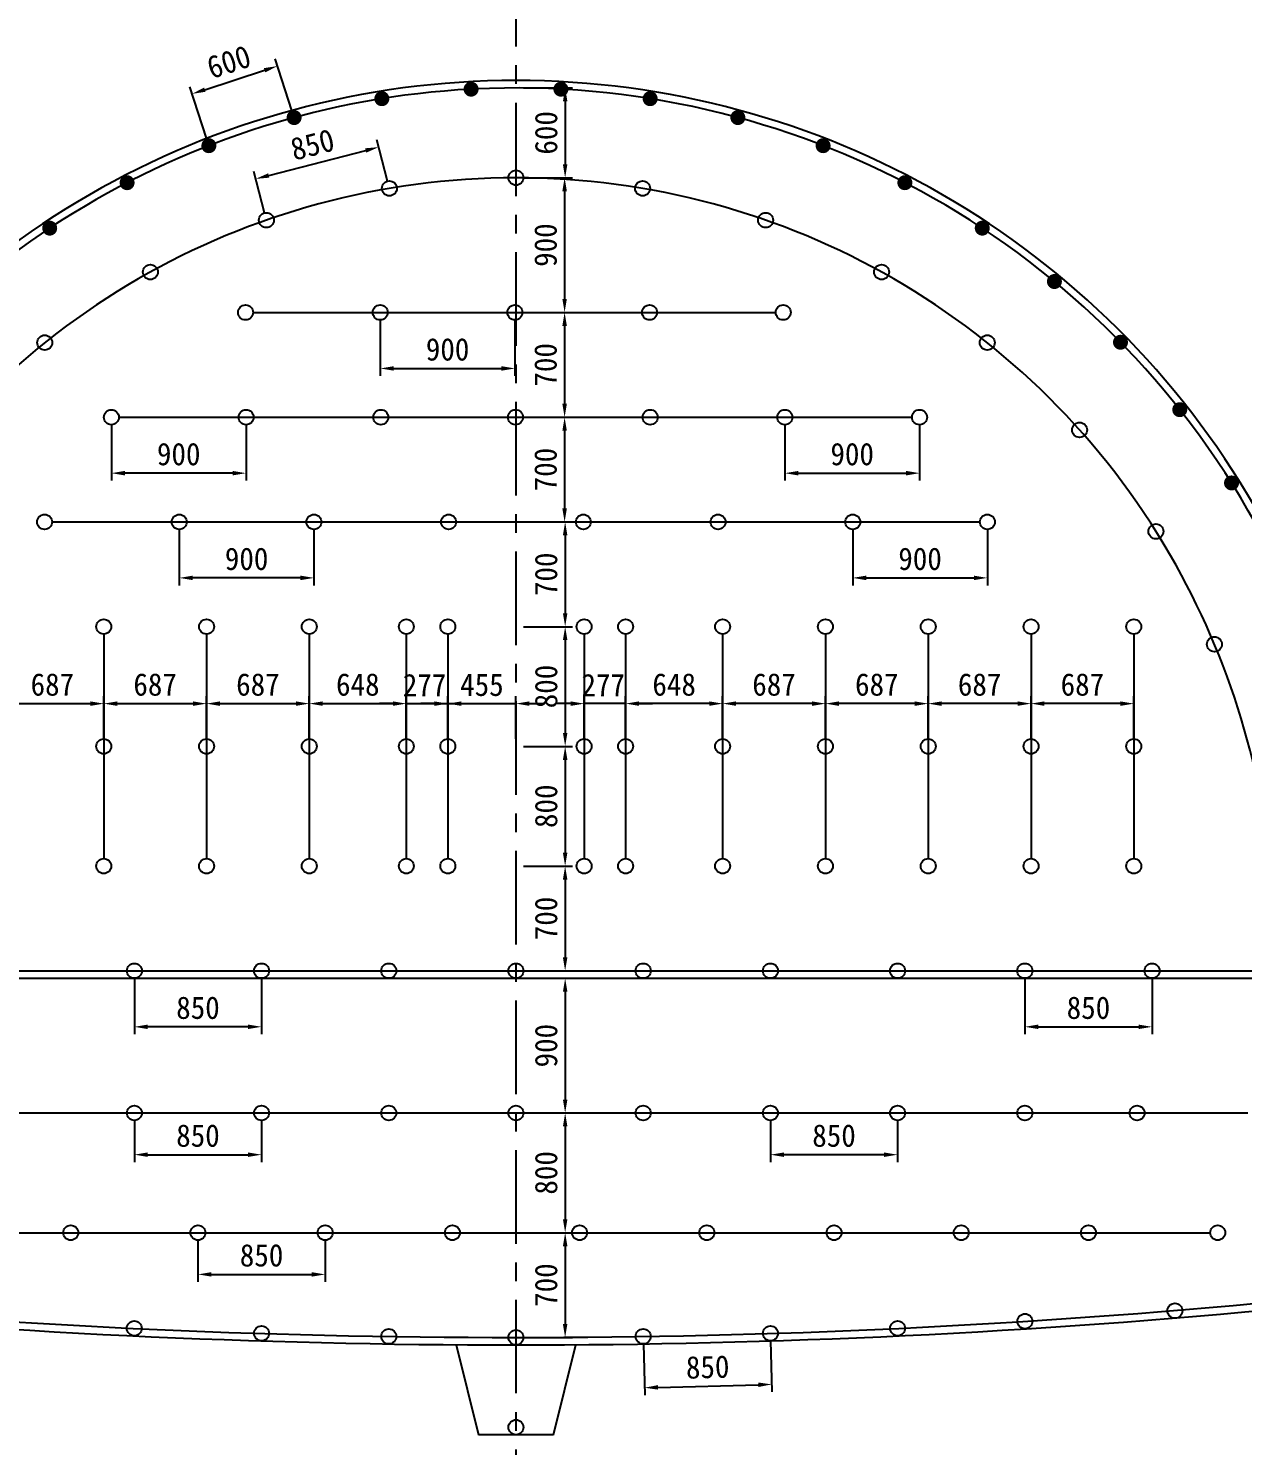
# Model space of a CAD drawing. Header units: millimetres. Extents: x -28226 to 41050, y 1277 to 31237.
# Drawn here: x 7942 to 16055, y 14375 to 23847 of the extents above; entities that cross this region are included whole.
import ezdxf

# ---------------------------------------------------------------- set-up
doc = ezdxf.new("R2010")
doc.units = ezdxf.units.MM
doc.header["$LTSCALE"] = 500
doc.header["$PDMODE"] = 1
doc.linetypes.add('A-CENTR01', pattern=[2, 1.25, -0.25, 0.25, -0.25])
for name, color, linetype in [('CS-BLST', 4, 'Continuous'), ('CS-BLST-LIN1', 2, 'Continuous'), ('CS-BLST-LIN2', 2, 'Continuous'), ('CS-BLST-LIN3', 2, 'Continuous'), ('CS-CNTL', 1, 'A-CENTR01'), ('CS-DIMS', 1, 'Continuous'), ('CS-EXCV', 3, 'E-DIGLN01')]:
    doc.layers.add(name, color=color, linetype=linetype)
doc.styles.add('굴림체', font='')
doc.styles.get('굴림체').set_extended_font_data('GulimChe')
doc.linetypes.add('E-DIGLN01', pattern='A,0.9,-0.2,[19,kscals.shx,S=0.1,R=180,X=0,Y=0],0.9', length=2)
doc.dimstyles.new('DIM01-50', dxfattribs={"dimscale": 50, "dimtxt": 3, "dimasz": 1.8, "dimexe": 1, "dimexo": 1, "dimgap": 1, "dimtad": 1, "dimdec": 0, "dimzin": 9, "dimdsep": 46, "dimlunit": 6, "dimtxsty": '굴림체', "dimcen": 2.5, "dimclrt": 3, "dimadec": 4, "dimazin": 0, "dimtfac": 1, "dimtdec": 0, "dimtmove": 2, "dimatfit": 3, "dimfxl": 1, "dimtolj": 1, "dimtzin": 0, "dimarcsym": 0})

# ---------------------------------------------------------------- blocks, each defined once
blk = doc.blocks.new('*D9')
at = {"layer": 'CS-DIMS', "color": 0, "lineweight": -2, "transparency": 16777216}
for p, q in [((11250, 19048.5), (11578.5, 19048.5)), ((11528.5, 18958.5), (11528.5, 18338.5)), ((11250, 18248.5), (11578.5, 18248.5))]:
    blk.add_line(p, q, dxfattribs=at)
at = {"layer": 'CS-DIMS', "color": 0, "transparency": 16777216}
for points in [[(11513.5, 18958.5), (11543.5, 18958.5), (11528.5, 19048.5)], [(11513.5, 18338.5), (11543.5, 18338.5), (11528.5, 18248.5)]]:
    blk.add_solid(points, dxfattribs=at)
at = {"layer": 'Defpoints', "color": 0, "transparency": 16777216}
for p in [(11200, 19048.5), (11200, 18248.5), (11528.5, 18248.5)]:
    blk.add_point(p, dxfattribs=at)
at = {"layer": 'CS-DIMS', "color": 3, "transparency": 16777216, "insert": (11401.8, 18648.5), "char_height": 150, "attachment_point": 5, "rotation": 90, "style": '굴림체'}
blk.add_mtext('\\A1;800', dxfattribs=at)
blk = doc.blocks.new('*D10')
at = {"layer": 'CS-DIMS', "color": 0, "lineweight": -2, "transparency": 16777216}
for p, q in [((8445.5, 19098.5), (8445.5, 19384.2)), ((8535.5, 19334.2), (9042.3, 19334.2)), ((9132.3, 19098.5), (9132.3, 19384.2))]:
    blk.add_line(p, q, dxfattribs=at)
at = {"layer": 'CS-DIMS', "color": 0, "transparency": 16777216}
for points in [[(8535.5, 19349.2), (8535.5, 19319.2), (8445.5, 19334.2)], [(9042.3, 19349.2), (9042.3, 19319.2), (9132.3, 19334.2)]]:
    blk.add_solid(points, dxfattribs=at)
at = {"layer": 'Defpoints', "color": 0, "transparency": 16777216}
for p in [(9132.3, 19334.2), (8445.5, 19048.5), (9132.3, 19048.5)]:
    blk.add_point(p, dxfattribs=at)
at = {"layer": 'CS-DIMS', "color": 3, "transparency": 16777216, "insert": (8788.9, 19461.1), "char_height": 150, "attachment_point": 5, "style": '굴림체'}
blk.add_mtext('\\A1;687', dxfattribs=at)
blk = doc.blocks.new('*D11')
at = {"layer": 'CS-DIMS', "color": 0, "lineweight": -2, "transparency": 16777216}
for p, q in [((11250, 19848.5), (11578.5, 19848.5)), ((11528.5, 19758.5), (11528.5, 19138.5)), ((11250, 19048.5), (11578.5, 19048.5))]:
    blk.add_line(p, q, dxfattribs=at)
at = {"layer": 'CS-DIMS', "color": 0, "transparency": 16777216}
for points in [[(11513.5, 19758.5), (11543.5, 19758.5), (11528.5, 19848.5)], [(11513.5, 19138.5), (11543.5, 19138.5), (11528.5, 19048.5)]]:
    blk.add_solid(points, dxfattribs=at)
at = {"layer": 'Defpoints', "color": 0, "transparency": 16777216}
for p in [(11200, 19848.5), (11200, 19048.5), (11528.5, 19048.5)]:
    blk.add_point(p, dxfattribs=at)
at = {"layer": 'CS-DIMS', "color": 3, "transparency": 16777216, "insert": (11401.8, 19448.5), "char_height": 150, "attachment_point": 5, "rotation": 90, "style": '굴림체'}
blk.add_mtext('\\A1;800', dxfattribs=at)
blk = doc.blocks.new('*D12')
at = {"layer": 'CS-DIMS', "color": 0, "lineweight": -2, "transparency": 16777216}
for p, q in [((11250, 18248.5), (11578.5, 18248.5)), ((11528.5, 18158.5), (11528.5, 17638.5)), ((11250, 17548.5), (11578.5, 17548.5))]:
    blk.add_line(p, q, dxfattribs=at)
at = {"layer": 'CS-DIMS', "color": 0, "transparency": 16777216}
for points in [[(11513.5, 18158.5), (11543.5, 18158.5), (11528.5, 18248.5)], [(11513.5, 17638.5), (11543.5, 17638.5), (11528.5, 17548.5)]]:
    blk.add_solid(points, dxfattribs=at)
at = {"layer": 'Defpoints', "color": 0, "transparency": 16777216}
for p in [(11200, 18248.5), (11200, 17548.5), (11528.5, 17548.5)]:
    blk.add_point(p, dxfattribs=at)
at = {"layer": 'CS-DIMS', "color": 3, "transparency": 16777216, "insert": (11401.6, 17898.5), "char_height": 150, "attachment_point": 5, "rotation": 90, "style": '굴림체'}
blk.add_mtext('\\A1;700', dxfattribs=at)
blk = doc.blocks.new('*D13')
at = {"layer": 'CS-DIMS', "color": 0, "lineweight": -2, "transparency": 16777216}
for p, q in [((11250, 20548.5), (11578.5, 20548.5)), ((11528.5, 20458.5), (11528.5, 19938.5)), ((11250, 19848.5), (11578.5, 19848.5))]:
    blk.add_line(p, q, dxfattribs=at)
at = {"layer": 'CS-DIMS', "color": 0, "transparency": 16777216}
for points in [[(11513.5, 20458.5), (11543.5, 20458.5), (11528.5, 20548.5)], [(11513.5, 19938.5), (11543.5, 19938.5), (11528.5, 19848.5)]]:
    blk.add_solid(points, dxfattribs=at)
at = {"layer": 'Defpoints', "color": 0, "transparency": 16777216}
for p in [(11200, 20548.5), (11200, 19848.5), (11528.5, 19848.5)]:
    blk.add_point(p, dxfattribs=at)
at = {"layer": 'CS-DIMS', "color": 3, "transparency": 16777216, "insert": (11401.6, 20198.5), "char_height": 150, "attachment_point": 5, "rotation": 90, "style": '굴림체'}
blk.add_mtext('\\A1;700', dxfattribs=at)
blk = doc.blocks.new('*D14')
at = {"layer": 'CS-DIMS', "color": 0, "lineweight": -2, "transparency": 16777216}
for p, q in [((11250, 21248.4), (11574.9, 21248.4)), ((11524.9, 21158.4), (11524.9, 20638.5)), ((11250, 20548.5), (11574.9, 20548.5))]:
    blk.add_line(p, q, dxfattribs=at)
at = {"layer": 'CS-DIMS', "color": 0, "transparency": 16777216}
for points in [[(11509.9, 21158.4), (11539.9, 21158.4), (11524.9, 21248.4)], [(11509.9, 20638.5), (11539.9, 20638.5), (11524.9, 20548.5)]]:
    blk.add_solid(points, dxfattribs=at)
at = {"layer": 'Defpoints', "color": 0, "transparency": 16777216}
for p in [(11200, 21248.4), (11200, 20548.5), (11524.9, 20548.5)]:
    blk.add_point(p, dxfattribs=at)
at = {"layer": 'CS-DIMS', "color": 3, "transparency": 16777216, "insert": (11398, 20898.4), "char_height": 150, "attachment_point": 5, "rotation": 90, "style": '굴림체'}
blk.add_mtext('\\A1;700', dxfattribs=at)
blk = doc.blocks.new('*D15')
at = {"layer": 'CS-DIMS', "color": 0, "lineweight": -2, "transparency": 16777216}
for p, q in [((11250, 22848.5), (11574.9, 22848.5)), ((11524.9, 22758.5), (11524.9, 22038.2)), ((11250, 21948.2), (11574.9, 21948.2))]:
    blk.add_line(p, q, dxfattribs=at)
at = {"layer": 'CS-DIMS', "color": 0, "transparency": 16777216}
for points in [[(11509.9, 22758.5), (11539.9, 22758.5), (11524.9, 22848.5)], [(11509.9, 22038.2), (11539.9, 22038.2), (11524.9, 21948.2)]]:
    blk.add_solid(points, dxfattribs=at)
at = {"layer": 'Defpoints', "color": 0, "transparency": 16777216}
for p in [(11200, 22848.5), (11200, 21948.2), (11524.9, 21948.2)]:
    blk.add_point(p, dxfattribs=at)
at = {"layer": 'CS-DIMS', "color": 3, "transparency": 16777216, "insert": (11398.2, 22398.4), "char_height": 150, "attachment_point": 5, "rotation": 90, "style": '굴림체'}
blk.add_mtext('\\A1;900', dxfattribs=at)
blk = doc.blocks.new('*D16')
at = {"layer": 'CS-DIMS', "color": 0, "lineweight": -2, "transparency": 16777216}
for p, q in [((11250, 23448.5), (11578.5, 23448.5)), ((11528.5, 23358.5), (11528.5, 22938.5)), ((11250, 22848.5), (11578.5, 22848.5))]:
    blk.add_line(p, q, dxfattribs=at)
at = {"layer": 'CS-DIMS', "color": 0, "transparency": 16777216}
for points in [[(11513.5, 23358.5), (11543.5, 23358.5), (11528.5, 23448.5)], [(11513.5, 22938.5), (11543.5, 22938.5), (11528.5, 22848.5)]]:
    blk.add_solid(points, dxfattribs=at)
at = {"layer": 'Defpoints', "color": 0, "transparency": 16777216}
for p in [(11200, 23448.5), (11200, 22848.5), (11528.5, 22848.5)]:
    blk.add_point(p, dxfattribs=at)
at = {"layer": 'CS-DIMS', "color": 3, "transparency": 16777216, "insert": (11401.8, 23148.5), "char_height": 150, "attachment_point": 5, "rotation": 90, "style": '굴림체'}
blk.add_mtext('\\A1;600', dxfattribs=at)
blk = doc.blocks.new('*D17')
at = {"layer": 'CS-DIMS', "color": 0, "lineweight": -2, "transparency": 16777216}
for p, q in [((8950, 20498.5), (8950, 20124.4)), ((9850, 20498.5), (9850, 20124.4)), ((9760, 20174.4), (9040, 20174.4))]:
    blk.add_line(p, q, dxfattribs=at)
at = {"layer": 'CS-DIMS', "color": 0, "transparency": 16777216}
for points in [[(9040, 20189.4), (9040, 20159.4), (8950, 20174.4)], [(9760, 20189.4), (9760, 20159.4), (9850, 20174.4)]]:
    blk.add_solid(points, dxfattribs=at)
at = {"layer": 'Defpoints', "color": 0, "transparency": 16777216}
for p in [(8950, 20548.5), (9850, 20548.5), (8950, 20174.4)]:
    blk.add_point(p, dxfattribs=at)
at = {"layer": 'CS-DIMS', "color": 3, "transparency": 16777216, "insert": (9400, 20301.1), "char_height": 150, "attachment_point": 5, "style": '굴림체'}
blk.add_mtext('\\A1;900', dxfattribs=at)
blk = doc.blocks.new('*D18')
at = {"layer": 'CS-DIMS', "color": 0, "lineweight": -2, "transparency": 16777216}
for p, q in [((8496.4, 21198.4), (8496.4, 20824.3)), ((9396.4, 21198.4), (9396.4, 20824.3)), ((9306.4, 20874.3), (8586.4, 20874.3))]:
    blk.add_line(p, q, dxfattribs=at)
at = {"layer": 'CS-DIMS', "color": 0, "transparency": 16777216}
for points in [[(8586.4, 20889.3), (8586.4, 20859.3), (8496.4, 20874.3)], [(9306.4, 20889.3), (9306.4, 20859.3), (9396.4, 20874.3)]]:
    blk.add_solid(points, dxfattribs=at)
at = {"layer": 'Defpoints', "color": 0, "transparency": 16777216}
for p in [(8496.4, 21248.4), (9396.4, 21248.4), (8496.4, 20874.3)]:
    blk.add_point(p, dxfattribs=at)
at = {"layer": 'CS-DIMS', "color": 3, "transparency": 16777216, "insert": (8946.4, 21001), "char_height": 150, "attachment_point": 5, "style": '굴림체'}
blk.add_mtext('\\A1;900', dxfattribs=at)
blk = doc.blocks.new('*D19')
at = {"layer": 'CS-DIMS', "color": 0, "lineweight": -2, "transparency": 16777216}
for p, q in [((9702, 23298), (9590.2, 23642.1)), ((9120.8, 23437.1), (9520, 23566.8)), ((9131.6, 23112.7), (9019.8, 23456.8))]:
    blk.add_line(p, q, dxfattribs=at)
at = {"layer": 'CS-DIMS', "color": 0, "transparency": 16777216}
for points in [[(9515.4, 23581), (9524.7, 23552.5), (9605.6, 23594.6)], [(9116.2, 23451.3), (9125.5, 23422.8), (9035.3, 23409.2)]]:
    blk.add_solid(points, dxfattribs=at)
at = {"layer": 'Defpoints', "color": 0, "transparency": 16777216}
for p in [(9605.6, 23594.6), (9717.4, 23250.5), (9147, 23065.2)]:
    blk.add_point(p, dxfattribs=at)
at = {"layer": 'CS-DIMS', "color": 3, "transparency": 16777216, "insert": (9281.3, 23622.4), "char_height": 150, "attachment_point": 5, "rotation": 18.00005, "style": '굴림체'}
blk.add_mtext('\\A1;600', dxfattribs=at)
blk = doc.blocks.new('*D20')
at = {"layer": 'CS-DIMS', "color": 0, "lineweight": -2, "transparency": 16777216}
for p, q in [((9547.9, 22863.5), (10195.7, 23030.6)), ((10341.5, 22825.5), (10270.3, 23101.5)), ((9519.4, 22613.4), (9448.2, 22889.5))]:
    blk.add_line(p, q, dxfattribs=at)
at = {"layer": 'CS-DIMS', "color": 0, "transparency": 16777216}
for points in [[(10191.9, 23045.2), (10199.4, 23016.1), (10282.8, 23053.1)], [(9544.1, 22878), (9551.6, 22849), (9460.7, 22841)]]:
    blk.add_solid(points, dxfattribs=at)
at = {"layer": 'Defpoints', "color": 0, "transparency": 16777216}
for p in [(10282.8, 23053.1), (10354, 22777.1), (9531.9, 22565)]:
    blk.add_point(p, dxfattribs=at)
at = {"layer": 'CS-DIMS', "color": 3, "transparency": 16777216, "insert": (9840.1, 23069.8), "char_height": 150, "attachment_point": 5, "rotation": 14.46577, "style": '굴림체'}
blk.add_mtext('\\A1;850', dxfattribs=at)
blk = doc.blocks.new('*D22')
at = {"layer": 'CS-DIMS', "color": 0, "lineweight": -2, "transparency": 16777216}
for p, q in [((9132.3, 19098.5), (9132.3, 19384.2)), ((9222.3, 19334.2), (9729.1, 19334.2)), ((9819.1, 19098.5), (9819.1, 19384.2))]:
    blk.add_line(p, q, dxfattribs=at)
at = {"layer": 'CS-DIMS', "color": 0, "transparency": 16777216}
for points in [[(9222.3, 19349.2), (9222.3, 19319.2), (9132.3, 19334.2)], [(9729.1, 19349.2), (9729.1, 19319.2), (9819.1, 19334.2)]]:
    blk.add_solid(points, dxfattribs=at)
at = {"layer": 'Defpoints', "color": 0, "transparency": 16777216}
for p in [(9819.1, 19334.2), (9132.3, 19048.5), (9819.1, 19048.5)]:
    blk.add_point(p, dxfattribs=at)
at = {"layer": 'CS-DIMS', "color": 3, "transparency": 16777216, "insert": (9475.7, 19461.1), "char_height": 150, "attachment_point": 5, "style": '굴림체'}
blk.add_mtext('\\A1;687', dxfattribs=at)
blk = doc.blocks.new('*D23')
at = {"layer": 'CS-DIMS', "color": 0, "lineweight": -2, "transparency": 16777216}
for p, q in [((9819.1, 19098.5), (9819.1, 19384.2)), ((9909.1, 19334.2), (10377.3, 19334.2)), ((10467.3, 19098.5), (10467.3, 19384.2))]:
    blk.add_line(p, q, dxfattribs=at)
at = {"layer": 'CS-DIMS', "color": 0, "transparency": 16777216}
for points in [[(9909.1, 19349.2), (9909.1, 19319.2), (9819.1, 19334.2)], [(10377.3, 19349.2), (10377.3, 19319.2), (10467.3, 19334.2)]]:
    blk.add_solid(points, dxfattribs=at)
at = {"layer": 'Defpoints', "color": 0, "transparency": 16777216}
for p in [(10467.3, 19334.2), (9819.1, 19048.5), (10467.3, 19048.5, 0)]:
    blk.add_point(p, dxfattribs=at)
at = {"layer": 'CS-DIMS', "color": 3, "transparency": 16777216, "insert": (10143.2, 19461.1), "char_height": 150, "attachment_point": 5, "style": '굴림체'}
blk.add_mtext('\\A1;648', dxfattribs=at)
blk = doc.blocks.new('*D24')
at = {"layer": 'CS-DIMS', "color": 0, "lineweight": -2, "transparency": 16777216}
for p, q in [((10377.3, 19334.2), (10287.3, 19334.2)), ((10467.3, 19098.5), (10467.3, 19384.2)), ((10467.3, 19334.2), (10744.7, 19334.2)), ((10744.7, 19098.5), (10744.7, 19384.2)), ((10834.7, 19334.2), (10924.7, 19334.2))]:
    blk.add_line(p, q, dxfattribs=at)
at = {"layer": 'CS-DIMS', "color": 0, "transparency": 16777216}
for points in [[(10377.3, 19349.2), (10377.3, 19319.2), (10467.3, 19334.2)], [(10834.7, 19349.2), (10834.7, 19319.2), (10744.7, 19334.2)]]:
    blk.add_solid(points, dxfattribs=at)
at = {"layer": 'Defpoints', "color": 0, "transparency": 16777216}
for p in [(10744.7, 19334.2), (10467.3, 19048.5, 0), (10744.7, 19048.5, 0)]:
    blk.add_point(p, dxfattribs=at)
at = {"layer": 'CS-DIMS', "color": 3, "transparency": 16777216, "insert": (10589.1, 19458.2), "char_height": 150, "attachment_point": 5, "style": '굴림체'}
blk.add_mtext('\\A1;277', dxfattribs=at)
blk = doc.blocks.new('*D25')
at = {"layer": 'CS-DIMS', "color": 0, "lineweight": -2, "transparency": 16777216}
for p, q in [((10654.7, 19334.2), (10564.7, 19334.2)), ((10744.7, 19098.5), (10744.7, 19384.2)), ((10744.7, 19334.2), (11200, 19334.2)), ((11200, 19098.5), (11200, 19384.2)), ((11290, 19334.2), (11380, 19334.2))]:
    blk.add_line(p, q, dxfattribs=at)
at = {"layer": 'CS-DIMS', "color": 0, "transparency": 16777216}
for points in [[(10654.7, 19349.2), (10654.7, 19319.2), (10744.7, 19334.2)], [(11290, 19349.2), (11290, 19319.2), (11200, 19334.2)]]:
    blk.add_solid(points, dxfattribs=at)
at = {"layer": 'Defpoints', "color": 0, "transparency": 16777216}
for p in [(11200, 19334.2), (10744.7, 19048.5, 0), (11200, 19048.5)]:
    blk.add_point(p, dxfattribs=at)
at = {"layer": 'CS-DIMS', "color": 3, "transparency": 16777216, "insert": (10972.3, 19459.2), "char_height": 150, "attachment_point": 5, "style": '굴림체'}
blk.add_mtext('\\A1;455', dxfattribs=at)
blk = doc.blocks.new('*D26')
at = {"layer": 'CS-DIMS', "color": 0, "lineweight": -2, "transparency": 16777216}
for p, q in [((7758.7, 19098.5), (7758.7, 19384.2)), ((7848.7, 19334.2), (8355.5, 19334.2)), ((8445.5, 19098.5), (8445.5, 19384.2))]:
    blk.add_line(p, q, dxfattribs=at)
at = {"layer": 'CS-DIMS', "color": 0, "transparency": 16777216}
for points in [[(7848.7, 19349.2), (7848.7, 19319.2), (7758.7, 19334.2)], [(8355.5, 19349.2), (8355.5, 19319.2), (8445.5, 19334.2)]]:
    blk.add_solid(points, dxfattribs=at)
at = {"layer": 'Defpoints', "color": 0, "transparency": 16777216}
for p in [(8445.5, 19334.2), (7758.7, 19048.5), (8445.5, 19048.5)]:
    blk.add_point(p, dxfattribs=at)
at = {"layer": 'CS-DIMS', "color": 3, "transparency": 16777216, "insert": (8102.1, 19461.1), "char_height": 150, "attachment_point": 5, "style": '굴림체'}
blk.add_mtext('\\A1;687', dxfattribs=at)
blk = doc.blocks.new('*D28')
at = {"layer": 'CS-DIMS', "color": 0, "lineweight": -2, "transparency": 16777216}
for p, q in [((11565.3, 19334.2), (11475.3, 19334.2)), ((11655.3, 19098.5), (11655.3, 19384.2)), ((11932.7, 19334.2), (11655.3, 19334.2)), ((11932.7, 19098.5), (11932.7, 19384.2)), ((12022.7, 19334.2), (12112.7, 19334.2))]:
    blk.add_line(p, q, dxfattribs=at)
at = {"layer": 'CS-DIMS', "color": 0, "transparency": 16777216}
for points in [[(11565.3, 19349.2), (11565.3, 19319.2), (11655.3, 19334.2)], [(12022.7, 19349.2), (12022.7, 19319.2), (11932.7, 19334.2)]]:
    blk.add_solid(points, dxfattribs=at)
at = {"layer": 'Defpoints', "color": 0, "transparency": 16777216}
for p in [(11655.3, 19334.2), (11655.3, 19048.5, 0), (11932.7, 19048.5, 0)]:
    blk.add_point(p, dxfattribs=at)
at = {"layer": 'CS-DIMS', "color": 3, "transparency": 16777216, "insert": (11783, 19458.2), "char_height": 150, "attachment_point": 5, "style": '굴림체'}
blk.add_mtext('\\A1;277', dxfattribs=at)
blk = doc.blocks.new('*D29')
at = {"layer": 'CS-DIMS', "color": 0, "lineweight": -2, "transparency": 16777216}
for p, q in [((11565.3, 19334.2), (11475.3, 19334.2)), ((11655.3, 19098.5), (11655.3, 19384.2)), ((11932.7, 19334.2), (11655.3, 19334.2)), ((11932.7, 19098.5), (11932.7, 19384.2)), ((12022.7, 19334.2), (12112.7, 19334.2))]:
    blk.add_line(p, q, dxfattribs=at)
at = {"layer": 'CS-DIMS', "color": 0, "transparency": 16777216}
for points in [[(11565.3, 19349.2), (11565.3, 19319.2), (11655.3, 19334.2)], [(12022.7, 19349.2), (12022.7, 19319.2), (11932.7, 19334.2)]]:
    blk.add_solid(points, dxfattribs=at)
at = {"layer": 'Defpoints', "color": 0, "transparency": 16777216}
for p in [(11655.3, 19334.2), (11655.3, 19048.5, 0), (11932.7, 19048.5, 0)]:
    blk.add_point(p, dxfattribs=at)
at = {"layer": 'CS-DIMS', "color": 3, "transparency": 16777216, "insert": (11783, 19458.2), "char_height": 150, "attachment_point": 5, "style": '굴림체'}
blk.add_mtext('\\A1;277', dxfattribs=at)
blk = doc.blocks.new('*D30')
at = {"layer": 'CS-DIMS', "color": 0, "lineweight": -2, "transparency": 16777216}
for p, q in [((12996.4, 21198.4), (12996.4, 20824.3)), ((13896.4, 21198.4), (13896.4, 20824.3)), ((13086.4, 20874.3), (13806.4, 20874.3))]:
    blk.add_line(p, q, dxfattribs=at)
at = {"layer": 'CS-DIMS', "color": 0, "transparency": 16777216}
for points in [[(13086.4, 20889.3), (13086.4, 20859.3), (12996.4, 20874.3)], [(13806.4, 20889.3), (13806.4, 20859.3), (13896.4, 20874.3)]]:
    blk.add_solid(points, dxfattribs=at)
at = {"layer": 'Defpoints', "color": 0, "transparency": 16777216}
for p in [(12996.4, 21248.4), (13896.4, 21248.4), (13896.4, 20874.3)]:
    blk.add_point(p, dxfattribs=at)
at = {"layer": 'CS-DIMS', "color": 3, "transparency": 16777216, "insert": (13446.4, 21001), "char_height": 150, "attachment_point": 5, "style": '굴림체'}
blk.add_mtext('\\A1;900', dxfattribs=at)
blk = doc.blocks.new('*D31')
at = {"layer": 'CS-DIMS', "color": 0, "lineweight": -2, "transparency": 16777216}
for p, q in [((12901.3, 15078.1), (12910.3, 14734.8)), ((12051.3, 15055.9), (12060.3, 14712.6)), ((12148.9, 14764.9), (12819, 14782.4))]:
    blk.add_line(p, q, dxfattribs=at)
at = {"layer": 'CS-DIMS', "color": 0, "transparency": 16777216}
for points in [[(12148.5, 14779.9), (12149.3, 14749.9), (12059, 14762.6)], [(12818.6, 14797.4), (12819.4, 14767.4), (12909, 14784.8)]]:
    blk.add_solid(points, dxfattribs=at)
at = {"layer": 'Defpoints', "color": 0, "transparency": 16777216}
for p in [(12050, 15105.9), (12900, 15128.1), (12909, 14784.8)]:
    blk.add_point(p, dxfattribs=at)
at = {"layer": 'CS-DIMS', "color": 3, "transparency": 16777216, "insert": (12480.7, 14900.3), "char_height": 150, "attachment_point": 5, "rotation": 1.495, "style": '굴림체'}
blk.add_mtext('\\A1;850', dxfattribs=at)
blk = doc.blocks.new('*D32')
at = {"layer": 'CS-DIMS', "color": 0, "lineweight": -2, "transparency": 16777216}
for p, q in [((11250, 15798.5), (11578.5, 15798.5)), ((11528.5, 15708.5), (11528.5, 15188.5)), ((11250, 15098.5), (11578.5, 15098.5))]:
    blk.add_line(p, q, dxfattribs=at)
at = {"layer": 'CS-DIMS', "color": 0, "transparency": 16777216}
for points in [[(11513.5, 15708.5), (11543.5, 15708.5), (11528.5, 15798.5)], [(11513.5, 15188.5), (11543.5, 15188.5), (11528.5, 15098.5)]]:
    blk.add_solid(points, dxfattribs=at)
at = {"layer": 'Defpoints', "color": 0, "transparency": 16777216}
for p in [(11200, 15798.5), (11200, 15098.5), (11528.5, 15098.5)]:
    blk.add_point(p, dxfattribs=at)
at = {"layer": 'CS-DIMS', "color": 3, "transparency": 16777216, "insert": (11401.6, 15448.5), "char_height": 150, "attachment_point": 5, "rotation": 90, "style": '굴림체'}
blk.add_mtext('\\A1;700', dxfattribs=at)
blk = doc.blocks.new('*D33')
at = {"layer": 'CS-DIMS', "color": 0, "lineweight": -2, "transparency": 16777216}
for p, q in [((11250, 16598.5), (11578.5, 16598.5)), ((11528.5, 16508.5), (11528.5, 15888.5)), ((11250, 15798.5), (11578.5, 15798.5))]:
    blk.add_line(p, q, dxfattribs=at)
at = {"layer": 'CS-DIMS', "color": 0, "transparency": 16777216}
for points in [[(11513.5, 16508.5), (11543.5, 16508.5), (11528.5, 16598.5)], [(11513.5, 15888.5), (11543.5, 15888.5), (11528.5, 15798.5)]]:
    blk.add_solid(points, dxfattribs=at)
at = {"layer": 'Defpoints', "color": 0, "transparency": 16777216}
for p in [(11200, 16598.5), (11200, 15798.5), (11528.5, 15798.5)]:
    blk.add_point(p, dxfattribs=at)
at = {"layer": 'CS-DIMS', "color": 3, "transparency": 16777216, "insert": (11401.8, 16198.5), "char_height": 150, "attachment_point": 5, "rotation": 90, "style": '굴림체'}
blk.add_mtext('\\A1;800', dxfattribs=at)
blk = doc.blocks.new('*D34')
at = {"layer": 'CS-DIMS', "color": 0, "lineweight": -2, "transparency": 16777216}
for p, q in [((11250, 17498.5), (11578.5, 17498.5)), ((11528.5, 17408.5), (11528.5, 16688.5)), ((11250, 16598.5), (11578.5, 16598.5))]:
    blk.add_line(p, q, dxfattribs=at)
at = {"layer": 'CS-DIMS', "color": 0, "transparency": 16777216}
for points in [[(11513.5, 17408.5), (11543.5, 17408.5), (11528.5, 17498.5)], [(11513.5, 16688.5), (11543.5, 16688.5), (11528.5, 16598.5)]]:
    blk.add_solid(points, dxfattribs=at)
at = {"layer": 'Defpoints', "color": 0, "transparency": 16777216}
for p in [(11200, 17498.5), (11200, 16598.5), (11528.5, 16598.5)]:
    blk.add_point(p, dxfattribs=at)
at = {"layer": 'CS-DIMS', "color": 3, "transparency": 16777216, "insert": (11401.8, 17048.5), "char_height": 150, "attachment_point": 5, "rotation": 90, "style": '굴림체'}
blk.add_mtext('\\A1;900', dxfattribs=at)
blk = doc.blocks.new('*D35')
at = {"layer": 'CS-DIMS', "color": 0, "lineweight": -2, "transparency": 16777216}
for p, q in [((13450, 20498.5), (13450, 20124.4)), ((14350, 20498.5), (14350, 20124.4)), ((13540, 20174.4), (14260, 20174.4))]:
    blk.add_line(p, q, dxfattribs=at)
at = {"layer": 'CS-DIMS', "color": 0, "transparency": 16777216}
for points in [[(13540, 20189.4), (13540, 20159.4), (13450, 20174.4)], [(14260, 20189.4), (14260, 20159.4), (14350, 20174.4)]]:
    blk.add_solid(points, dxfattribs=at)
at = {"layer": 'Defpoints', "color": 0, "transparency": 16777216}
for p in [(13450, 20548.5), (14350, 20548.5), (14350, 20174.4)]:
    blk.add_point(p, dxfattribs=at)
at = {"layer": 'CS-DIMS', "color": 3, "transparency": 16777216, "insert": (13900, 20301.1), "char_height": 150, "attachment_point": 5, "style": '굴림체'}
blk.add_mtext('\\A1;900', dxfattribs=at)
blk = doc.blocks.new('*D40')
at = {"layer": 'CS-DIMS', "color": 0, "lineweight": -2, "transparency": 16777216}
for p, q in [((8650, 17498.5), (8650, 17124.4)), ((9500, 17498.5), (9500, 17124.4)), ((9410, 17174.4), (8740, 17174.4))]:
    blk.add_line(p, q, dxfattribs=at)
at = {"layer": 'CS-DIMS', "color": 0, "transparency": 16777216}
for points in [[(8740, 17189.4), (8740, 17159.4), (8650, 17174.4)], [(9410, 17189.4), (9410, 17159.4), (9500, 17174.4)]]:
    blk.add_solid(points, dxfattribs=at)
at = {"layer": 'Defpoints', "color": 0, "transparency": 16777216}
for p in [(8650, 17548.5), (9500, 17548.5), (8650, 17174.4)]:
    blk.add_point(p, dxfattribs=at)
at = {"layer": 'CS-DIMS', "color": 3, "transparency": 16777216, "insert": (9075, 17301.1), "char_height": 150, "attachment_point": 5, "style": '굴림체'}
blk.add_mtext('\\A1;850', dxfattribs=at)
blk = doc.blocks.new('*D41')
at = {"layer": 'CS-DIMS', "color": 0, "lineweight": -2, "transparency": 16777216}
for p, q in [((14600, 17498.5), (14600, 17124.4)), ((15450, 17498.5), (15450, 17124.4)), ((14690, 17174.4), (15360, 17174.4))]:
    blk.add_line(p, q, dxfattribs=at)
at = {"layer": 'CS-DIMS', "color": 0, "transparency": 16777216}
for points in [[(14690, 17189.4), (14690, 17159.4), (14600, 17174.4)], [(15360, 17189.4), (15360, 17159.4), (15450, 17174.4)]]:
    blk.add_solid(points, dxfattribs=at)
at = {"layer": 'Defpoints', "color": 0, "transparency": 16777216}
for p in [(14600, 17548.5), (15450, 17548.5), (15450, 17174.4)]:
    blk.add_point(p, dxfattribs=at)
at = {"layer": 'CS-DIMS', "color": 3, "transparency": 16777216, "insert": (15025, 17301.1), "char_height": 150, "attachment_point": 5, "style": '굴림체'}
blk.add_mtext('\\A1;850', dxfattribs=at)
blk = doc.blocks.new('*D42')
at = {"layer": 'CS-DIMS', "color": 0, "lineweight": -2, "transparency": 16777216}
for p, q in [((11932.7, 19098.5), (11932.7, 19384.2)), ((12490.9, 19334.2), (12022.7, 19334.2)), ((12580.9, 19098.5), (12580.9, 19384.2))]:
    blk.add_line(p, q, dxfattribs=at)
at = {"layer": 'CS-DIMS', "color": 0, "transparency": 16777216}
for points in [[(12022.7, 19349.2), (12022.7, 19319.2), (11932.7, 19334.2)], [(12490.9, 19349.2), (12490.9, 19319.2), (12580.9, 19334.2)]]:
    blk.add_solid(points, dxfattribs=at)
at = {"layer": 'Defpoints', "color": 0, "transparency": 16777216}
for p in [(11932.7, 19334.2), (11932.7, 19048.5, 0), (12580.9, 19048.5)]:
    blk.add_point(p, dxfattribs=at)
at = {"layer": 'CS-DIMS', "color": 3, "transparency": 16777216, "insert": (12256.8, 19461.1), "char_height": 150, "attachment_point": 5, "style": '굴림체'}
blk.add_mtext('\\A1;648', dxfattribs=at)
blk = doc.blocks.new('*D47')
at = {"layer": 'CS-DIMS', "color": 0, "lineweight": -2, "transparency": 16777216}
for p, q in [((8650, 16548.5), (8650, 16269.9)), ((9500, 16548.5), (9500, 16269.9)), ((8740, 16319.9), (9410, 16319.9))]:
    blk.add_line(p, q, dxfattribs=at)
at = {"layer": 'CS-DIMS', "color": 0, "transparency": 16777216}
for points in [[(8740, 16334.9), (8740, 16304.9), (8650, 16319.9)], [(9410, 16334.9), (9410, 16304.9), (9500, 16319.9)]]:
    blk.add_solid(points, dxfattribs=at)
at = {"layer": 'Defpoints', "color": 0, "transparency": 16777216}
for p in [(8650, 16598.5), (9500, 16598.5), (9500, 16319.9)]:
    blk.add_point(p, dxfattribs=at)
at = {"layer": 'CS-DIMS', "color": 3, "transparency": 16777216, "insert": (9075, 16446.6), "char_height": 150, "attachment_point": 5, "style": '굴림체'}
blk.add_mtext('\\A1;850', dxfattribs=at)
blk = doc.blocks.new('*D48')
at = {"layer": 'CS-DIMS', "color": 0, "lineweight": -2, "transparency": 16777216}
for p, q in [((13267.7, 19098.5), (13267.7, 19384.2)), ((13864.5, 19334.2), (13357.7, 19334.2)), ((13954.5, 19098.5), (13954.5, 19384.2))]:
    blk.add_line(p, q, dxfattribs=at)
at = {"layer": 'CS-DIMS', "color": 0, "transparency": 16777216}
for points in [[(13357.7, 19349.2), (13357.7, 19319.2), (13267.7, 19334.2)], [(13864.5, 19349.2), (13864.5, 19319.2), (13954.5, 19334.2)]]:
    blk.add_solid(points, dxfattribs=at)
at = {"layer": 'Defpoints', "color": 0, "transparency": 16777216}
for p in [(13267.7, 19334.2), (13267.7, 19048.5), (13954.5, 19048.5)]:
    blk.add_point(p, dxfattribs=at)
at = {"layer": 'CS-DIMS', "color": 3, "transparency": 16777216, "insert": (13611.1, 19461.1), "char_height": 150, "attachment_point": 5, "style": '굴림체'}
blk.add_mtext('\\A1;687', dxfattribs=at)
blk = doc.blocks.new('*D49')
at = {"layer": 'CS-DIMS', "color": 0, "lineweight": -2, "transparency": 16777216}
for p, q in [((12580.9, 19098.5), (12580.9, 19384.2)), ((13177.7, 19334.2), (12670.9, 19334.2)), ((13267.7, 19098.5), (13267.7, 19384.2))]:
    blk.add_line(p, q, dxfattribs=at)
at = {"layer": 'CS-DIMS', "color": 0, "transparency": 16777216}
for points in [[(12670.9, 19349.2), (12670.9, 19319.2), (12580.9, 19334.2)], [(13177.7, 19349.2), (13177.7, 19319.2), (13267.7, 19334.2)]]:
    blk.add_solid(points, dxfattribs=at)
at = {"layer": 'Defpoints', "color": 0, "transparency": 16777216}
for p in [(12580.9, 19334.2), (12580.9, 19048.5), (13267.7, 19048.5)]:
    blk.add_point(p, dxfattribs=at)
at = {"layer": 'CS-DIMS', "color": 3, "transparency": 16777216, "insert": (12924.3, 19461.1), "char_height": 150, "attachment_point": 5, "style": '굴림체'}
blk.add_mtext('\\A1;687', dxfattribs=at)
blk = doc.blocks.new('*D50')
at = {"layer": 'CS-DIMS', "color": 0, "lineweight": -2, "transparency": 16777216}
for p, q in [((13954.5, 19098.5), (13954.5, 19384.2)), ((14551.3, 19334.2), (14044.5, 19334.2)), ((14641.3, 19098.5), (14641.3, 19384.2))]:
    blk.add_line(p, q, dxfattribs=at)
at = {"layer": 'CS-DIMS', "color": 0, "transparency": 16777216}
for points in [[(14044.5, 19349.2), (14044.5, 19319.2), (13954.5, 19334.2)], [(14551.3, 19349.2), (14551.3, 19319.2), (14641.3, 19334.2)]]:
    blk.add_solid(points, dxfattribs=at)
at = {"layer": 'Defpoints', "color": 0, "transparency": 16777216}
for p in [(13954.5, 19334.2), (13954.5, 19048.5), (14641.3, 19048.5)]:
    blk.add_point(p, dxfattribs=at)
at = {"layer": 'CS-DIMS', "color": 3, "transparency": 16777216, "insert": (14297.9, 19461.1), "char_height": 150, "attachment_point": 5, "style": '굴림체'}
blk.add_mtext('\\A1;687', dxfattribs=at)
blk = doc.blocks.new('*D8')
at = {"layer": 'CS-DIMS', "color": 0, "lineweight": -2, "transparency": 16777216}
for p, q in [((11250, 21948.2), (11574.9, 21948.2)), ((11524.9, 21858.2), (11524.9, 21338.4)), ((11250, 21248.4), (11574.9, 21248.4))]:
    blk.add_line(p, q, dxfattribs=at)
at = {"layer": 'CS-DIMS', "color": 0, "transparency": 16777216}
for points in [[(11509.9, 21858.2), (11539.9, 21858.2), (11524.9, 21948.2)], [(11509.9, 21338.4), (11539.9, 21338.4), (11524.9, 21248.4)]]:
    blk.add_solid(points, dxfattribs=at)
at = {"layer": 'Defpoints', "color": 0, "transparency": 16777216}
for p in [(11200, 21948.2), (11200, 21248.4), (11524.9, 21248.4)]:
    blk.add_point(p, dxfattribs=at)
at = {"layer": 'CS-DIMS', "color": 3, "transparency": 16777216, "insert": (11398, 21598.3), "char_height": 150, "attachment_point": 5, "rotation": 90, "style": '굴림체'}
blk.add_mtext('\\A1;700', dxfattribs=at)
blk = doc.blocks.new('*D4')
at = {"layer": 'CS-DIMS', "color": 0, "lineweight": -2, "transparency": 16777216}
for p, q in [((14641.3, 19098.5), (14641.3, 19384.2)), ((15238.1, 19334.2), (14731.3, 19334.2)), ((15328.1, 19098.5), (15328.1, 19384.2))]:
    blk.add_line(p, q, dxfattribs=at)
at = {"layer": 'CS-DIMS', "color": 0, "transparency": 16777216}
for points in [[(14731.3, 19349.2), (14731.3, 19319.2), (14641.3, 19334.2)], [(15238.1, 19349.2), (15238.1, 19319.2), (15328.1, 19334.2)]]:
    blk.add_solid(points, dxfattribs=at)
at = {"layer": 'Defpoints', "color": 0, "transparency": 16777216}
for p in [(14641.3, 19334.2), (14641.3, 19048.5), (15328.1, 19048.5, 0)]:
    blk.add_point(p, dxfattribs=at)
at = {"layer": 'CS-DIMS', "color": 3, "transparency": 16777216, "insert": (14984.7, 19461.1), "char_height": 150, "attachment_point": 5, "style": '굴림체'}
blk.add_mtext('\\A1;687', dxfattribs=at)
blk = doc.blocks.new('*D5')
at = {"layer": 'CS-DIMS', "color": 0, "lineweight": -2, "transparency": 16777216}
for p, q in [((10292.9, 21898.2), (10292.9, 21524.1)), ((11192.9, 21898.2), (11192.9, 21524.1)), ((10382.9, 21574.1), (11102.9, 21574.1))]:
    blk.add_line(p, q, dxfattribs=at)
at = {"layer": 'CS-DIMS', "color": 0, "transparency": 16777216}
for points in [[(10382.9, 21589.1), (10382.9, 21559.1), (10292.9, 21574.1)], [(11102.9, 21589.1), (11102.9, 21559.1), (11192.9, 21574.1)]]:
    blk.add_solid(points, dxfattribs=at)
at = {"layer": 'Defpoints', "color": 0, "transparency": 16777216}
for p in [(10292.9, 21948.2), (11192.9, 21948.2), (11192.9, 21574.1)]:
    blk.add_point(p, dxfattribs=at)
at = {"layer": 'CS-DIMS', "color": 3, "transparency": 16777216, "insert": (10742.9, 21700.8), "char_height": 150, "attachment_point": 5, "style": '굴림체'}
blk.add_mtext('\\A1;900', dxfattribs=at)
blk = doc.blocks.new('*D6')
at = {"layer": 'CS-DIMS', "color": 0, "lineweight": -2, "transparency": 16777216}
for p, q in [((9075, 15748.5), (9075, 15469.9)), ((9925, 15748.5), (9925, 15469.9)), ((9165, 15519.9), (9835, 15519.9))]:
    blk.add_line(p, q, dxfattribs=at)
at = {"layer": 'CS-DIMS', "color": 0, "transparency": 16777216}
for points in [[(9165, 15534.9), (9165, 15504.9), (9075, 15519.9)], [(9835, 15534.9), (9835, 15504.9), (9925, 15519.9)]]:
    blk.add_solid(points, dxfattribs=at)
at = {"layer": 'Defpoints', "color": 0, "transparency": 16777216}
for p in [(9075, 15798.5), (9925, 15798.5), (9925, 15519.9)]:
    blk.add_point(p, dxfattribs=at)
at = {"layer": 'CS-DIMS', "color": 3, "transparency": 16777216, "insert": (9500, 15646.6), "char_height": 150, "attachment_point": 5, "style": '굴림체'}
blk.add_mtext('\\A1;850', dxfattribs=at)
blk = doc.blocks.new('*D7')
at = {"layer": 'CS-DIMS', "color": 0, "lineweight": -2, "transparency": 16777216}
for p, q in [((12900, 16548.5), (12900, 16269.9)), ((13750, 16548.5), (13750, 16269.9)), ((13660, 16319.9), (12990, 16319.9))]:
    blk.add_line(p, q, dxfattribs=at)
at = {"layer": 'CS-DIMS', "color": 0, "transparency": 16777216}
for points in [[(12990, 16334.9), (12990, 16304.9), (12900, 16319.9)], [(13660, 16334.9), (13660, 16304.9), (13750, 16319.9)]]:
    blk.add_solid(points, dxfattribs=at)
at = {"layer": 'Defpoints', "color": 0, "transparency": 16777216}
for p in [(12900, 16598.5), (13750, 16598.5), (12900, 16319.9)]:
    blk.add_point(p, dxfattribs=at)
at = {"layer": 'CS-DIMS', "color": 3, "transparency": 16777216, "insert": (13325, 16446.6), "char_height": 150, "attachment_point": 5, "style": '굴림체'}
blk.add_mtext('\\A1;850', dxfattribs=at)

msp = doc.modelspace()

# ---------------------------------------------------------------- linework, layer by layer
at = {"layer": 'CS-BLST', "lineweight": 0, "const_width": 50}
for points in [[(10883.7, 23421.5, 1), (10916.3, 23459.5, 1)], [(11516.3, 23421.5, -1), (11483.7, 23459.5, -1)], [(10287.4, 23357.9, 1), (10319.9, 23395.9, 1)], [(12112.6, 23357.9, -1), (12080.1, 23395.9, -1)], [(9703.3, 23229.9, 1), (9731.6, 23271.1, 1)], [(12696.7, 23229.9, -1), (12668.4, 23271.1, -1)], [(9136, 23040.7, 1), (9159.8, 23084.6, 1)], [(13264, 23040.7, -1), (13240.2, 23084.6, -1)], [(8592, 22792.3, 1), (8611, 22838.6, 1)], [(13808, 22792.3, -1), (13789, 22838.6, -1)], [(8077.3, 22487.8, 1), (8091.3, 22535.8, 1)], [(14322.7, 22487.8, -1), (14308.7, 22535.8, -1)], [(14802.1, 22130.4, -1), (14793.3, 22179.6, -1)], [(15241, 21724.2, -1), (15237.4, 21774, -1)], [(15634.3, 21273.7, -1), (15636.1, 21323.7, -1)], [(15977.7, 20784.1, -1), (15984.7, 20833.6, -1)]]:
    msp.add_lwpolyline(points, format="xyb", close=True, dxfattribs=at)
at = {"layer": 'CS-BLST'}
for centre in [(10354, 22777.1), (11200, 22848.5), (12046, 22777.1), (9531.9, 22565), (12868.1, 22565), (8757, 22218.2), (13643, 22218.2), (9392.9, 21948.2), (10292.9, 21948.2), (11192.9, 21948.2), (12092.9, 21948.2), (12985.7, 21948.2), (8051.1, 21746.5), (14348.9, 21746.5), (8496.4, 21248.4), (9396.4, 21248.4), (10296.4, 21248.4), (11196.4, 21248.4), (12096.4, 21248.4), (12996.4, 21248.4), (13896.4, 21248.4), (14965.8, 21163.2), (8050, 20548.5), (8950, 20548.5), (9850, 20548.5), (10750, 20548.5), (11650, 20548.5), (12550, 20548.5), (13450, 20548.5), (14350, 20548.5), (15476.2, 20484.8), (8445.5, 19848.5), (9132.3, 19848.5), (9819.1, 19848.5), (10467.3, 19848.5, 0), (10744.7, 19848.5, 0), (11655.3, 19848.5, 0), (11932.7, 19848.5, 0), (12580.9, 19848.5), (13267.7, 19848.5), (13954.5, 19848.5), (14641.3, 19848.5), (15328.1, 19848.5, 0), (15867, 19731), (8445.5, 19048.5), (9132.3, 19048.5), (9819.1, 19048.5), (10467.3, 19048.5, 0), (10744.7, 19048.5, 0), (11655.3, 19048.5, 0), (11932.7, 19048.5, 0), (12580.9, 19048.5), (13267.7, 19048.5), (13954.5, 19048.5), (14641.3, 19048.5), (15328.1, 19048.5, 0), (8445.5, 18248.5), (9132.3, 18248.5), (9819.1, 18248.5), (10467.3, 18248.5, 0), (10744.7, 18248.5, 0), (11655.3, 18248.5, 0), (11932.7, 18248.5, 0), (12580.9, 18248.5), (13267.7, 18248.5), (13954.5, 18248.5), (14641.3, 18248.5), (15328.1, 18248.5, 0), (8650, 17548.5), (9500, 17548.5), (10350, 17548.5), (11200, 17548.5), (12050, 17548.5), (12900, 17548.5), (13750, 17548.5), (14600, 17548.5), (15450, 17548.5), (8650, 16598.5), (9500, 16598.5), (10350, 16598.5), (11200, 16598.5), (12050, 16598.5), (12900, 16598.5), (13750, 16598.5), (14600, 16598.5), (15350, 16598.5), (8225, 15798.5), (9075, 15798.5), (9925, 15798.5), (10775, 15798.5), (11625, 15798.5), (12475, 15798.5), (13325, 15798.5), (14175, 15798.5), (15025, 15798.5), (15888.6, 15798.5), (14600.7, 15206.7), (15602.9, 15276.7), (8649.7, 15159.3), (9499.9, 15125.5), (10350, 15105.2), (12050, 15105.2), (12900.1, 15125.5), (13750.3, 15159.3), (11200, 15098.5), (11200, 14498.5)]:
    msp.add_circle(centre, 50, dxfattribs=at)
at = {"layer": 'CS-BLST-LIN1'}
for p, q in [((8445.5, 19798.5), (8445.5, 18298.5)), ((9132.3, 19798.5), (9132.3, 18298.5)), ((9819.1, 19798.5), (9819.1, 18298.5)), ((10467.3, 19798.5, 0), (10467.3, 18298.5, 0)), ((10744.7, 19798.5, 0), (10744.7, 18298.5, 0)), ((11655.3, 19798.5, 0), (11655.3, 18298.5, 0)), ((11932.7, 19798.5, 0), (11932.7, 18298.5, 0)), ((12580.9, 19798.5), (12580.9, 18298.5)), ((13267.7, 19798.5), (13267.7, 18298.5)), ((13954.5, 19798.5), (13954.5, 18298.5)), ((14641.3, 19798.5), (14641.3, 18298.5)), ((15328.1, 19798.5, 0), (15328.1, 18298.5, 0)), ((6309.8, 16598.5), (16090.2, 16598.5)), ((6561.4, 15798.5), (15838.6, 15798.5))]:
    msp.add_line(p, q, dxfattribs=at)
at = {"layer": 'CS-BLST-LIN1', "flags": 128}
for points in [[(9442.9, 21948.2), (12935.7, 21948.2)], [(5583.9, 17548.5), (16810.1, 17548.5)]]:
    msp.add_lwpolyline(points, dxfattribs=at)
at = {"layer": 'CS-BLST-LIN1', "elevation": 0, "flags": 128}
for points in [[(8546.4, 21248.4), (13846.4, 21248.4)], [(8100, 20548.5), (14300, 20548.5)]]:
    msp.add_lwpolyline(points, dxfattribs=at)
at = {"layer": 'CS-BLST-LIN1'}
msp.add_arc((11200, 68945.7), 53847.2, 264.55368, 275.44632, dxfattribs=at)
at = {"layer": 'CS-BLST-LIN2', "flags": 128}
for points in [[(11200, 22848.5, 0.267949), (6826.6, 20323.5, 0.114801), (6141.4, 18068.5, 0.114801)], [(16258.6, 18068.5, 0.114801), (15573.4, 20323.5, 0.267949), (11200, 22848.5)]]:
    msp.add_lwpolyline(points, format="xyb", dxfattribs=at)
at = {"layer": 'CS-BLST-LIN3', "flags": 128}
for points in [[(10900, 23440.5, 0.253765), (6307, 20623.5, 0.12165), (5534.4, 17951.8, 0.12165)], [(16865.6, 17951.8, 0.12165), (16093, 20623.5, 0.281041), (10925, 23441.8)]]:
    msp.add_lwpolyline(points, format="xyb", dxfattribs=at)
at = {"layer": 'CS-CNTL'}
msp.add_line((11200, 24350.2), (11200, 14069.2), dxfattribs=at)
at = {"layer": 'CS-EXCV'}
for q in [(11600, 15048.5), (10950, 14448.5)]:
    msp.add_line((11450, 14448.5), q, dxfattribs=at)
at = {"layer": 'CS-EXCV', "flags": 128}
msp.add_lwpolyline([(16394.2, 15299.4, 0.242296), (16136.3, 20648.5, 0.57735), (6263.7, 20648.5, 0.242296), (6005.8, 15299.4)], format="xyb", dxfattribs=at)
for points in [[(5484.2, 17498.5), (16915.8, 17498.5)], [(10800, 15048.5), (10950, 14448.5)]]:
    msp.add_lwpolyline(points, dxfattribs=at)
at = {"layer": 'CS-EXCV'}
msp.add_arc((11200, 68945.7), 53897.2, 264.46968, 275.53032, dxfattribs=at)

# ---------------------------------------------------------------- dimensions: what is measured, and where the dimension line sits
at = {"layer": 'CS-DIMS'}
for p1, p2, distance, text, picture, middle in [((9147, 23065.2), (9717.4, 23250.5), 361.8, '600', '*D19', (9281.3, 23622.4)), ((9531.9, 22565), (10354, 22777.1), 285, '850', '*D20', (9840.1, 23069.8)), ((12050, 15105.9), (12900, 15128.1), -343.4, '850', '*D31', (12480.7, 14900.3))]:
    dim = msp.add_aligned_dim(p1=p1, p2=p2, distance=distance, text=text, dimstyle='DIM01-50', dxfattribs=at)
    dim.commit()
    dim.dimension.update_dxf_attribs({"geometry": picture, "text_midpoint": middle})
for base, p1, p2, angle, picture, middle in [((11528.5, 22848.5), (11200, 23448.5), (11200, 22848.5), 90, '*D16', (11401.8, 23148.5)), ((11524.9, 21948.2), (11200, 22848.5), (11200, 21948.2), 90, '*D15', (11398.2, 22398.4)), ((11524.9, 21248.4), (11200, 21948.2), (11200, 21248.4), 90, '*D8', (11398, 21598.3)), ((8496.4, 20874.3), (9396.4, 21248.4), (8496.4, 21248.4), 180, '*D18', (8946.4, 21001)), ((11524.9, 20548.5), (11200, 21248.4), (11200, 20548.5), 90, '*D14', (11398, 20898.4)), ((8950, 20174.4), (9850, 20548.5), (8950, 20548.5), 180, '*D17', (9400, 20301.1)), ((11528.5, 19848.5), (11200, 20548.5), (11200, 19848.5), 90, '*D13', (11401.6, 20198.5)), ((11528.5, 19048.5), (11200, 19848.5), (11200, 19048.5), 90, '*D11', (11401.8, 19448.5)), ((11932.7, 19334.2), (12580.9, 19048.5), (11932.7, 19048.5, 0), 180, '*D42', (12256.8, 19461.1)), ((12580.9, 19334.2), (13267.7, 19048.5), (12580.9, 19048.5), 180, '*D49', (12924.3, 19461.1)), ((13267.7, 19334.2), (13954.5, 19048.5), (13267.7, 19048.5), 180, '*D48', (13611.1, 19461.1)), ((13954.5, 19334.2), (14641.3, 19048.5), (13954.5, 19048.5), 180, '*D50', (14297.9, 19461.1)), ((14641.3, 19334.2), (15328.1, 19048.5, 0), (14641.3, 19048.5), 180, '*D4', (14984.7, 19461.1)), ((11528.5, 18248.5), (11200, 19048.5), (11200, 18248.5), 90, '*D9', (11401.8, 18648.5)), ((11528.5, 17548.5), (11200, 18248.5), (11200, 17548.5), 90, '*D12', (11401.6, 17898.5)), ((8650, 17174.4), (9500, 17548.5), (8650, 17548.5), 180, '*D40', (9075, 17301.1)), ((11528.5, 16598.5), (11200, 17498.5), (11200, 16598.5), 90, '*D34', (11401.8, 17048.5)), ((11528.5, 15798.5), (11200, 16598.5), (11200, 15798.5), 90, '*D33', (11401.8, 16198.5)), ((12900, 16319.9), (13750, 16598.5), (12900, 16598.5), 180, '*D7', (13325, 16446.6)), ((11528.5, 15098.5), (11200, 15798.5), (11200, 15098.5), 90, '*D32', (11401.6, 15448.5))]:
    dim = msp.add_linear_dim(base=base, p1=p1, p2=p2, angle=angle, dimstyle='DIM01-50', dxfattribs=at)
    dim.commit()
    dim.dimension.update_dxf_attribs({"geometry": picture, "text_midpoint": middle})
for base, p1, p2, picture, middle in [((11192.9, 21574.1), (10292.9, 21948.2), (11192.9, 21948.2), '*D5', (10742.9, 21700.8)), ((13896.4, 20874.3), (12996.4, 21248.4), (13896.4, 21248.4), '*D30', (13446.4, 21001)), ((14350, 20174.4), (13450, 20548.5), (14350, 20548.5), '*D35', (13900, 20301.1)), ((8445.5, 19334.2), (7758.7, 19048.5), (8445.5, 19048.5), '*D26', (8102.1, 19461.1)), ((9132.3, 19334.2), (8445.5, 19048.5), (9132.3, 19048.5), '*D10', (8788.9, 19461.1)), ((9819.1, 19334.2), (9132.3, 19048.5), (9819.1, 19048.5), '*D22', (9475.7, 19461.1)), ((10467.3, 19334.2), (9819.1, 19048.5), (10467.3, 19048.5, 0), '*D23', (10143.2, 19461.1)), ((15450, 17174.4), (14600, 17548.5), (15450, 17548.5), '*D41', (15025, 17301.1)), ((9500, 16319.9), (8650, 16598.5), (9500, 16598.5), '*D47', (9075, 16446.6)), ((9925, 15519.9), (9075, 15798.5), (9925, 15798.5), '*D6', (9500, 15646.6))]:
    dim = msp.add_linear_dim(base=base, p1=p1, p2=p2, dimstyle='DIM01-50', dxfattribs=at)
    dim.commit()
    dim.dimension.update_dxf_attribs({"geometry": picture, "text_midpoint": middle})
for base, p1, p2, picture, middle in [((10744.7, 19334.2), (10467.3, 19048.5, 0), (10744.7, 19048.5, 0), '*D24', (10589.1, 19458.2)), ((11200, 19334.2), (10744.7, 19048.5, 0), (11200, 19048.5), '*D25', (10972.3, 19459.2))]:
    dim = msp.add_linear_dim(base=base, p1=p1, p2=p2, dimstyle='DIM01-50', dxfattribs=at)
    dim.commit()
    dim.dimension.update_dxf_attribs({"geometry": picture, "text_midpoint": middle, "dimtype": 160})
for picture in ['*D28', '*D29']:
    dim = msp.add_linear_dim(base=(11655.3, 19334.2), p1=(11932.7, 19048.5, 0), p2=(11655.3, 19048.5, 0), angle=180, dimstyle='DIM01-50', dxfattribs=at)
    dim.commit()
    dim.dimension.update_dxf_attribs({"geometry": picture, "text_midpoint": (11783, 19458.2), "dimtype": 160})

doc.saveas('drawing.dxf')
